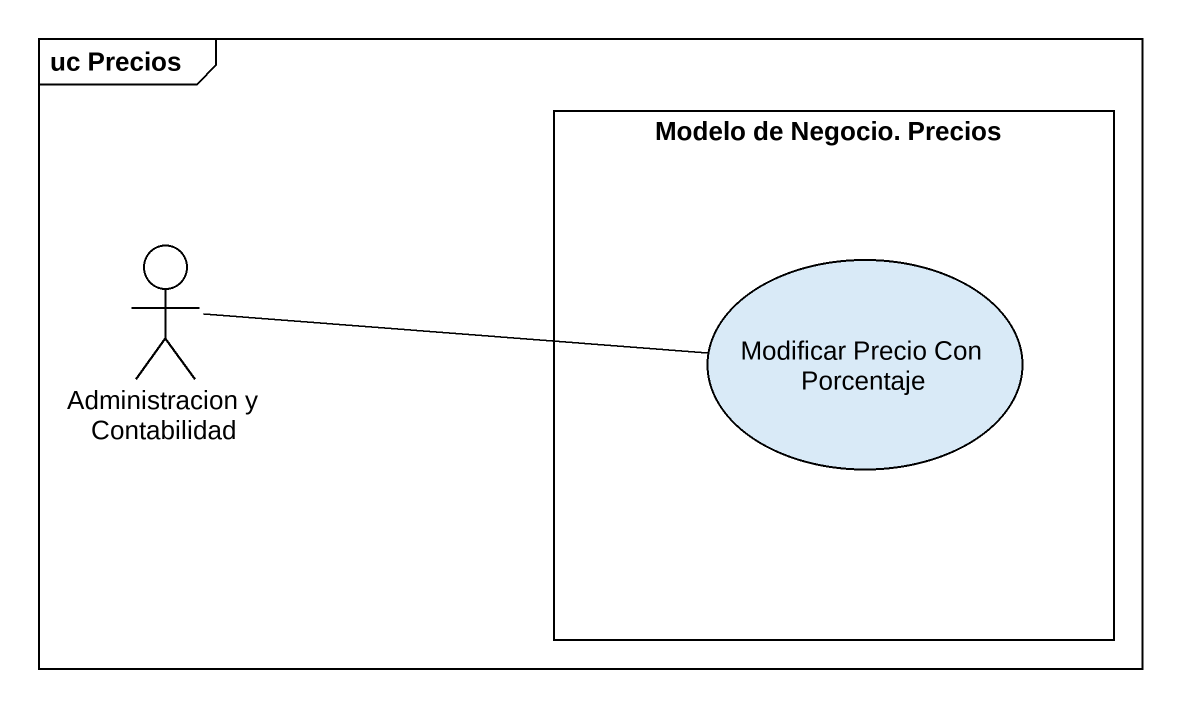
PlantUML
@startuml
mainframe uc Precios
rectangle "Modelo de Negocio. Precios" as Modelo_de_Negocio_Precios {
  usecase "Modificar Precio Con Porcentaje" as Modificar_Precio_Con
}
actor "Administracion y Contabilidad" as Administracion_y
Administracion_y -right- Modificar_Precio_Con
@enduml
